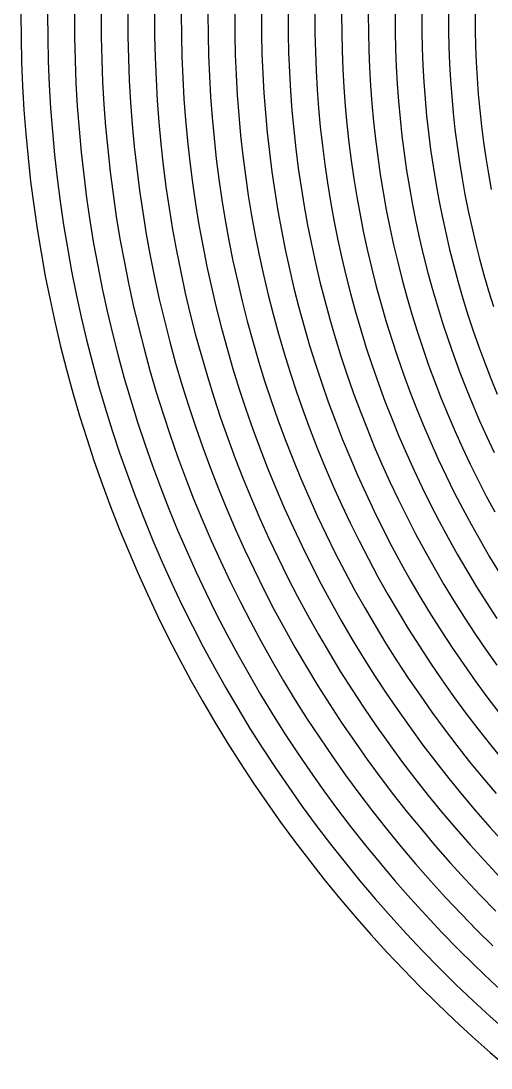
# Model space of a CAD drawing. Header units: metres. Extents: x -94 to 95, y -95 to 94.
# Drawn here: x -94.1 to -61.8, y -72.3 to -0.5 of the extents above; entities that cross this region are included whole.
import ezdxf

# ---------------------------------------------------------------- set-up
doc = ezdxf.new("R2010")
doc.units = ezdxf.units.M

msp = doc.modelspace()

# ---------------------------------------------------------------- linework, layer by layer
at = {"layer": 'SPIRAL'}
for points in [[(-94.083, 0), (-94.074, -1.642), (-94.036, -3.284), (-93.97, -4.925), (-93.874, -6.564), (-93.751, -8.202), (-93.598, -9.838), (-93.417, -11.47), (-93.208, -13.1), (-92.97, -14.725), (-92.704, -16.346), (-92.41, -17.963), (-92.087, -19.574), (-91.736, -21.179), (-91.358, -22.778), (-90.951, -24.37), (-90.517, -25.955), (-90.055, -27.533), (-89.566, -29.102), (-89.049, -30.662), (-88.505, -32.213), (-87.934, -33.755), (-87.336, -35.286), (-86.712, -36.807), (-86.061, -38.317), (-85.384, -39.815), (-84.681, -41.301), (-83.951, -42.775), (-83.197, -44.236), (-82.416, -45.684), (-81.611, -47.118), (-80.78, -48.538), (-79.925, -49.943), (-79.046, -51.333), (-78.142, -52.708), (-77.215, -54.066), (-76.263, -55.409), (-75.289, -56.734), (-74.291, -58.043), (-73.271, -59.334), (-72.228, -60.607), (-71.163, -61.861), (-70.076, -63.097), (-68.968, -64.314), (-67.839, -65.511), (-66.689, -66.689), (-65.519, -67.846), (-64.328, -68.983), (-63.118, -70.099), (-61.888, -71.194), (-60.639, -72.267)], [(-92.25, 0), (-92.241, -1.61), (-92.204, -3.22), (-92.139, -4.829), (-92.046, -6.436), (-91.924, -8.042), (-91.775, -9.646), (-91.598, -11.247), (-91.393, -12.844), (-91.16, -14.438), (-90.899, -16.028), (-90.61, -17.613), (-90.294, -19.193), (-89.95, -20.767), (-89.579, -22.335), (-89.18, -23.896), (-88.755, -25.45), (-88.302, -26.997), (-87.822, -28.535), (-87.316, -30.065), (-86.782, -31.586), (-86.223, -33.098), (-85.637, -34.599), (-85.024, -36.091), (-84.386, -37.571), (-83.722, -39.04), (-83.033, -40.498), (-82.318, -41.943), (-81.578, -43.376), (-80.813, -44.795), (-80.023, -46.201), (-79.209, -47.594), (-78.371, -48.971), (-77.508, -50.334), (-76.622, -51.682), (-75.713, -53.015), (-74.78, -54.331), (-73.825, -55.631), (-72.846, -56.914), (-71.846, -58.18), (-70.824, -59.428), (-69.78, -60.658), (-68.714, -61.87), (-67.628, -63.064), (-66.52, -64.238), (-65.393, -65.393), (-64.245, -66.528), (-63.078, -67.642), (-61.891, -68.737), (-60.685, -69.81)], [(-90.417, 0), (-90.408, -1.578), (-90.372, -3.156), (-90.308, -4.733), (-90.217, -6.309), (-90.098, -7.883), (-89.952, -9.454), (-89.778, -11.023), (-89.577, -12.589), (-89.349, -14.151), (-89.093, -15.71), (-88.81, -17.263), (-88.501, -18.811), (-88.164, -20.354), (-87.8, -21.891), (-87.41, -23.421), (-86.992, -24.945), (-86.549, -26.461), (-86.079, -27.969), (-85.582, -29.468), (-85.06, -30.959), (-84.511, -32.441), (-83.937, -33.913), (-83.337, -35.374), (-82.711, -36.825), (-82.061, -38.266), (-81.385, -39.694), (-80.684, -41.111), (-79.959, -42.515), (-79.209, -43.906), (-78.435, -45.285), (-77.638, -46.649), (-76.816, -48), (-75.971, -49.336), (-75.102, -50.657), (-74.211, -51.963), (-73.297, -53.253), (-72.36, -54.528), (-71.402, -55.785), (-70.421, -57.026), (-69.419, -58.25), (-68.396, -59.456), (-67.352, -60.644), (-66.287, -61.813), (-65.201, -62.964), (-64.096, -64.096), (-62.971, -65.209), (-61.827, -66.302), (-60.664, -67.374)], [(-88.583, 0), (-88.575, -1.546), (-88.54, -3.092), (-88.477, -4.637), (-88.388, -6.181), (-88.272, -7.723), (-88.128, -9.263), (-87.958, -10.8), (-87.762, -12.334), (-87.538, -13.865), (-87.288, -15.391), (-87.011, -16.913), (-86.707, -18.43), (-86.377, -19.942), (-86.021, -21.447), (-85.639, -22.947), (-85.23, -24.439), (-84.795, -25.925), (-84.335, -27.402), (-83.849, -28.871), (-83.337, -30.332), (-82.8, -31.784), (-82.237, -33.226), (-81.649, -34.658), (-81.037, -36.08), (-80.399, -37.491), (-79.737, -38.89), (-79.051, -40.278), (-78.34, -41.654), (-77.606, -43.018), (-76.848, -44.368), (-76.066, -45.705), (-75.261, -47.028), (-74.433, -48.337), (-73.582, -49.632), (-72.709, -50.912), (-71.814, -52.176), (-70.896, -53.424), (-69.957, -54.656), (-68.997, -55.872), (-68.015, -57.071), (-67.012, -58.253), (-65.989, -59.417), (-64.946, -60.563), (-63.883, -61.691), (-62.8, -62.8), (-61.698, -63.89)], [(-86.75, 0), (-86.742, -1.514), (-86.707, -3.028), (-86.646, -4.541), (-86.559, -6.053), (-86.445, -7.563), (-86.305, -9.071), (-86.139, -10.577), (-85.946, -12.079), (-85.727, -13.578), (-85.482, -15.073), (-85.211, -16.563), (-84.914, -18.049), (-84.591, -19.529), (-84.242, -21.004), (-83.868, -22.472), (-83.468, -23.934), (-83.042, -25.389), (-82.591, -26.836), (-82.115, -28.275), (-81.614, -29.705), (-81.088, -31.127), (-80.537, -32.539), (-79.962, -33.942), (-79.362, -35.334), (-78.738, -36.716), (-78.089, -38.087), (-77.417, -39.446), (-76.722, -40.794), (-76.002, -42.129), (-75.26, -43.451), (-74.495, -44.761), (-73.706, -46.057), (-72.896, -47.339), (-72.063, -48.607), (-71.207, -49.86), (-70.331, -51.098), (-69.432, -52.321), (-68.512, -53.528), (-67.572, -54.719), (-66.61, -55.893), (-65.629, -57.05), (-64.627, -58.19), (-63.605, -59.313), (-62.564, -60.417), (-61.504, -61.504)], [(-84.917, 0), (-84.909, -1.482), (-84.875, -2.964), (-84.816, -4.445), (-84.73, -5.925), (-84.619, -7.403), (-84.482, -8.879), (-84.319, -10.353), (-84.131, -11.824), (-83.916, -13.291), (-83.677, -14.754), (-83.411, -16.214), (-83.121, -17.668), (-82.805, -19.117), (-82.463, -20.56), (-82.097, -21.998), (-81.705, -23.429), (-81.289, -24.853), (-80.848, -26.269), (-80.382, -27.678), (-79.891, -29.078), (-79.376, -30.47), (-78.837, -31.852), (-78.274, -33.225), (-77.687, -34.588), (-77.076, -35.941), (-76.442, -37.283), (-75.784, -38.614), (-75.103, -39.933), (-74.399, -41.24), (-73.672, -42.535), (-72.923, -43.817), (-72.152, -45.085), (-71.358, -46.34), (-70.543, -47.582), (-69.706, -48.808), (-68.847, -50.021), (-67.968, -51.218), (-67.068, -52.399), (-66.147, -53.565), (-65.206, -54.714), (-64.245, -55.847), (-63.264, -56.963), (-62.264, -58.062), (-61.245, -59.144)], [(-83.083, 0), (-83.076, -1.45), (-83.043, -2.9), (-82.985, -4.349), (-82.901, -5.797), (-82.793, -7.243), (-82.659, -8.688), (-82.499, -10.13), (-82.315, -11.569), (-82.106, -13.004), (-81.871, -14.436), (-81.612, -15.864), (-81.328, -17.287), (-81.018, -18.705), (-80.685, -20.117), (-80.326, -21.523), (-79.943, -22.923), (-79.536, -24.317), (-79.104, -25.702), (-78.648, -27.081), (-78.169, -28.451), (-77.665, -29.813), (-77.137, -31.166), (-76.586, -32.509), (-76.012, -33.843), (-75.414, -35.166), (-74.794, -36.479), (-74.15, -37.781), (-73.484, -39.072), (-72.795, -40.351), (-72.085, -41.618), (-71.352, -42.872), (-70.597, -44.114), (-69.82, -45.342), (-69.023, -46.556), (-68.204, -47.757), (-67.364, -48.943), (-66.504, -50.114), (-65.623, -51.27), (-64.722, -52.411), (-63.802, -53.536), (-62.861, -54.645), (-61.902, -55.737), (-60.923, -56.812)], [(-81.25, 0), (-81.243, -1.418), (-81.211, -2.836), (-81.154, -4.253), (-81.072, -5.669), (-80.966, -7.084), (-80.835, -8.496), (-80.68, -9.906), (-80.5, -11.313), (-80.295, -12.717), (-80.066, -14.118), (-79.812, -15.514), (-79.534, -16.906), (-79.232, -18.292), (-78.906, -19.673), (-78.555, -21.049), (-78.181, -22.418), (-77.783, -23.781), (-77.361, -25.136), (-76.915, -26.484), (-76.446, -27.824), (-75.953, -29.156), (-75.438, -30.479), (-74.899, -31.793), (-74.337, -33.097), (-73.753, -34.392), (-73.146, -35.676), (-72.517, -36.949), (-71.865, -38.212), (-71.192, -39.462), (-70.497, -40.701), (-69.78, -41.928), (-69.042, -43.142), (-68.283, -44.343), (-67.503, -45.531), (-66.702, -46.705), (-65.881, -47.865), (-65.04, -49.011), (-64.178, -50.142), (-63.297, -51.257), (-62.397, -52.357), (-61.478, -53.442)], [(-79.417, 0), (-79.41, -1.386), (-79.378, -2.772), (-79.323, -4.157), (-79.244, -5.541), (-79.14, -6.924), (-79.012, -8.304), (-78.86, -9.683), (-78.684, -11.058), (-78.484, -12.431), (-78.26, -13.799), (-78.013, -15.164), (-77.741, -16.524), (-77.446, -17.88), (-77.127, -19.23), (-76.784, -20.574), (-76.419, -21.913), (-76.029, -23.244), (-75.617, -24.569), (-75.181, -25.887), (-74.723, -27.197), (-74.242, -28.499), (-73.738, -29.792), (-73.211, -31.076), (-72.662, -32.351), (-72.091, -33.617), (-71.498, -34.872), (-70.883, -36.117), (-70.247, -37.351), (-69.589, -38.574), (-68.909, -39.785), (-68.209, -40.984), (-67.487, -42.171), (-66.745, -43.345), (-65.983, -44.506), (-65.2, -45.654), (-64.398, -46.788), (-63.575, -47.908), (-62.734, -49.013), (-61.873, -50.104), (-60.993, -51.179)], [(-77.583, 0), (-77.577, -1.354), (-77.546, -2.708), (-77.492, -4.061), (-77.415, -5.413), (-77.313, -6.764), (-77.189, -8.113), (-77.04, -9.459), (-76.869, -10.803), (-76.673, -12.144), (-76.455, -13.481), (-76.213, -14.814), (-75.948, -16.143), (-75.659, -17.467), (-75.348, -18.786), (-75.014, -20.1), (-74.656, -21.407), (-74.276, -22.708), (-73.873, -24.003), (-73.448, -25.29), (-73, -26.57), (-72.53, -27.842), (-72.038, -29.105), (-71.524, -30.36), (-70.988, -31.606), (-70.43, -32.842), (-69.85, -34.068), (-69.25, -35.285), (-68.628, -36.49), (-67.985, -37.685), (-67.321, -38.868), (-66.637, -40.04), (-65.933, -41.199), (-65.208, -42.346), (-64.463, -43.481), (-63.699, -44.602), (-62.915, -45.71), (-62.111, -46.804), (-61.289, -47.884)], [(-75.75, 0), (-75.744, -1.322), (-75.714, -2.644), (-75.661, -3.965), (-75.586, -5.285), (-75.487, -6.604), (-75.365, -7.921), (-75.221, -9.236), (-75.053, -10.548), (-74.863, -11.857), (-74.649, -13.163), (-74.413, -14.464), (-74.154, -15.762), (-73.873, -17.055), (-73.569, -18.343), (-73.243, -19.625), (-72.894, -20.902), (-72.523, -22.172), (-72.13, -23.436), (-71.715, -24.693), (-71.277, -25.943), (-70.819, -27.185), (-70.338, -28.418), (-69.836, -29.644), (-69.313, -30.86), (-68.768, -32.067), (-68.203, -33.265), (-67.616, -34.452), (-67.009, -35.629), (-66.382, -36.796), (-65.734, -37.951), (-65.066, -39.095), (-64.378, -40.228), (-63.67, -41.348), (-62.943, -42.456), (-62.197, -43.551), (-61.431, -44.632)], [(-73.917, 0), (-73.911, -1.29), (-73.882, -2.58), (-73.831, -3.869), (-73.757, -5.158), (-73.661, -6.444), (-73.542, -7.73), (-73.401, -9.013), (-73.238, -10.293), (-73.052, -11.57), (-72.844, -12.844), (-72.614, -14.115), (-72.361, -15.381), (-72.087, -16.643), (-71.79, -17.899), (-71.472, -19.151), (-71.132, -20.397), (-70.77, -21.636), (-70.386, -22.87), (-69.981, -24.096), (-69.555, -25.316), (-69.107, -26.528), (-68.638, -27.732), (-68.148, -28.927), (-67.638, -30.114), (-67.107, -31.292), (-66.555, -32.461), (-65.983, -33.62), (-65.39, -34.769), (-64.778, -35.907), (-64.146, -37.035), (-63.494, -38.151), (-62.823, -39.256), (-62.133, -40.349), (-61.423, -41.43)], [(-72.083, 0), (-72.077, -1.258), (-72.05, -2.516), (-72, -3.773), (-71.928, -5.03), (-71.834, -6.285), (-71.719, -7.538), (-71.581, -8.789), (-71.422, -10.038), (-71.241, -11.283), (-71.038, -12.526), (-70.814, -13.765), (-70.568, -15), (-70.3, -16.23), (-70.011, -17.456), (-69.701, -18.676), (-69.369, -19.891), (-69.016, -21.1), (-68.643, -22.303), (-68.248, -23.5), (-67.832, -24.689), (-67.395, -25.871), (-66.938, -27.045), (-66.461, -28.211), (-65.963, -29.369), (-65.445, -30.518), (-64.907, -31.657), (-64.349, -32.788), (-63.772, -33.908), (-63.175, -35.018), (-62.558, -36.118), (-61.923, -37.207), (-61.268, -38.285)], [(-70.25, 0), (-70.244, -1.226), (-70.217, -2.452), (-70.169, -3.677), (-70.099, -4.902), (-70.008, -6.125), (-69.896, -7.346), (-69.762, -8.566), (-69.607, -9.783), (-69.43, -10.997), (-69.233, -12.208), (-69.014, -13.415), (-68.775, -14.619), (-68.514, -15.818), (-68.232, -17.012), (-67.93, -18.202), (-67.607, -19.386), (-67.263, -20.564), (-66.899, -21.737), (-66.514, -22.903), (-66.109, -24.062), (-65.684, -25.214), (-65.239, -26.358), (-64.773, -27.495), (-64.288, -28.623), (-63.784, -29.743), (-63.259, -30.854), (-62.716, -31.955), (-62.153, -33.047), (-61.571, -34.129)], [(-68.417, 0), (-68.411, -1.194), (-68.385, -2.388), (-68.338, -3.581), (-68.27, -4.774), (-68.182, -5.965), (-68.072, -7.155), (-67.942, -8.342), (-67.791, -9.527), (-67.62, -10.71), (-67.427, -11.889), (-67.215, -13.065), (-66.981, -14.237), (-66.728, -15.405), (-66.454, -16.569), (-66.159, -17.727), (-65.845, -18.881), (-65.51, -20.028), (-65.155, -21.17), (-64.781, -22.306), (-64.386, -23.435), (-63.972, -24.557), (-63.539, -25.671), (-63.086, -26.778), (-62.613, -27.877), (-62.122, -28.968), (-61.611, -30.05)], [(-66.583, 0), (-66.578, -1.162), (-66.553, -2.324), (-66.507, -3.486), (-66.441, -4.646), (-66.355, -5.805), (-66.249, -6.963), (-66.122, -8.119), (-65.976, -9.272), (-65.809, -10.423), (-65.622, -11.571), (-65.415, -12.715), (-65.188, -13.856), (-64.941, -14.993), (-64.675, -16.125), (-64.388, -17.253), (-64.082, -18.375), (-63.757, -19.492), (-63.412, -20.604), (-63.047, -21.709), (-62.664, -22.808), (-62.261, -23.9), (-61.839, -24.985), (-61.398, -26.062)], [(-64.75, 0), (-64.745, -1.13), (-64.721, -2.26), (-64.677, -3.39), (-64.613, -4.518), (-64.529, -5.646), (-64.426, -6.771), (-64.303, -7.895), (-64.16, -9.017), (-63.998, -10.136), (-63.816, -11.253), (-63.615, -12.366), (-63.395, -13.475), (-63.155, -14.58), (-62.896, -15.682), (-62.617, -16.778), (-62.32, -17.87), (-62.004, -18.956), (-61.668, -20.037)], [(-62.917, 0), (-62.912, -1.098), (-62.889, -2.196), (-62.846, -3.294), (-62.784, -4.39), (-62.703, -5.486), (-62.602, -6.58), (-62.483, -7.672), (-62.345, -8.762), (-62.187, -9.85), (-62.011, -10.934), (-61.816, -12.016)]]:
    msp.add_lwpolyline(points, dxfattribs=at)

doc.saveas('drawing.dxf')
